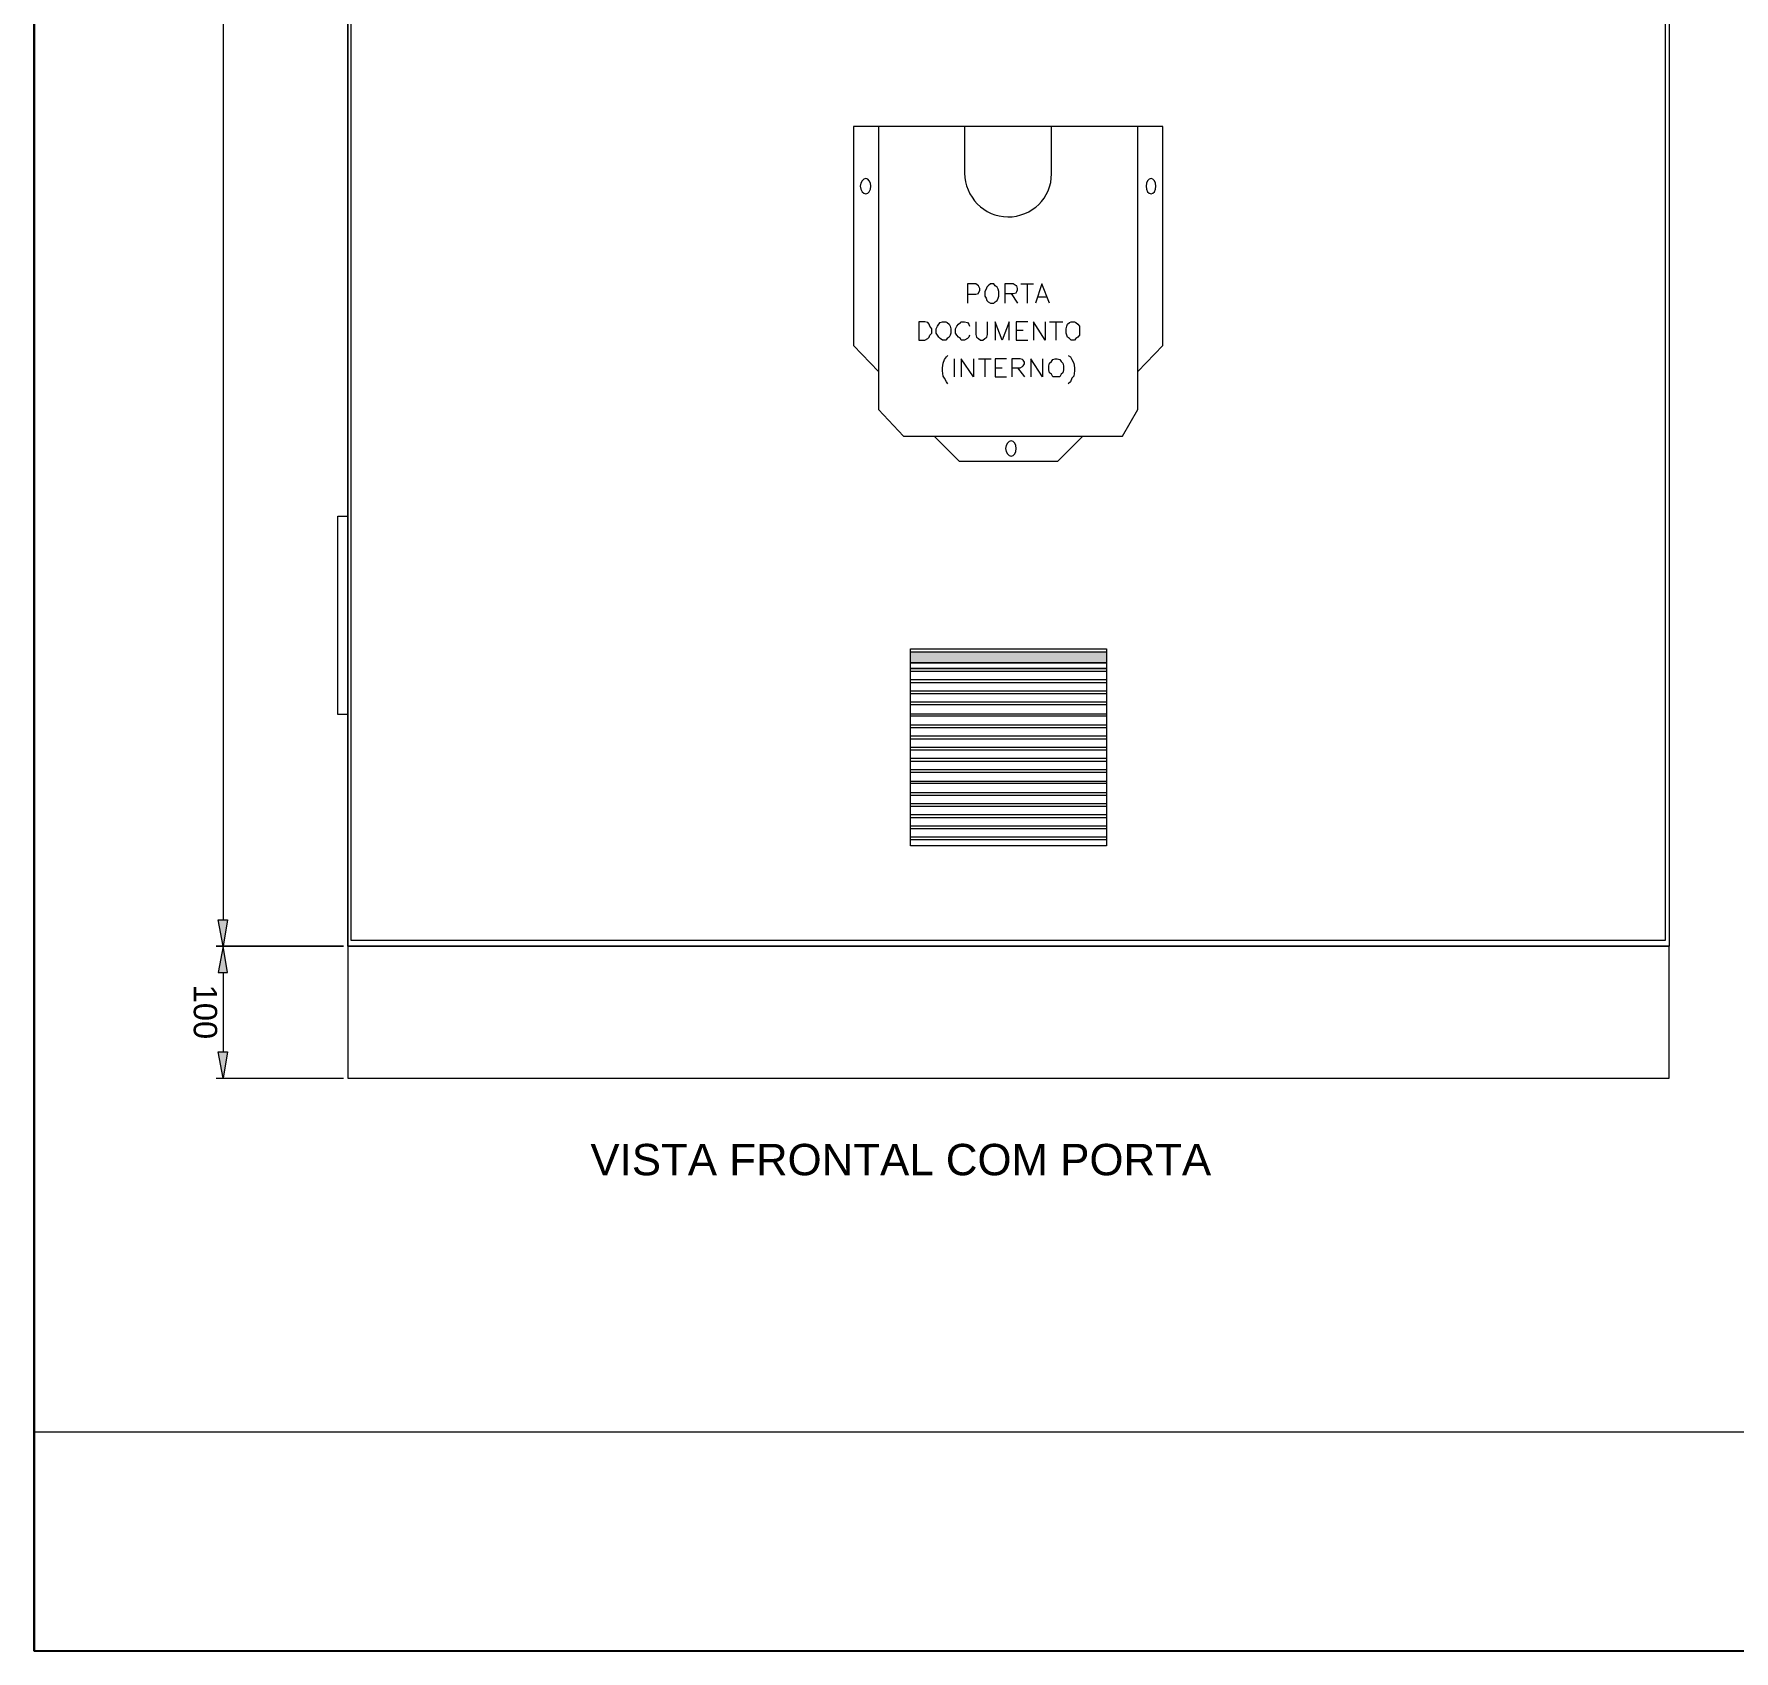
# Model space of a CAD drawing. Header units: millimetres. Extents: x 1004 to 59588, y 686 to 38112.
# Drawn here: x 15597 to 17035, y 921 to 2288 of the extents above; entities that cross this region are included whole.
import ezdxf

# ---------------------------------------------------------------- set-up
doc = ezdxf.new("R2010")
doc.units = ezdxf.units.MM
doc.layers.add('PDF14_Geometry', color=7, linetype='Continuous')
doc.layers.add('PDF14_Text', color=7, linetype='Continuous')
doc.styles.add('PDF Arial', font='arial.ttf')

msp = doc.modelspace()

# ---------------------------------------------------------------- hatches: boundary and pattern name
at = {"layer": 'PDF14_Geometry', "transparency": 33554559}
for points in [[(16338.49, 1765.75), (16338.49, 1756.34), (16504.37, 1756.34), (16504.37, 1765.75)], [(15753.2, 1539.28), (15760.85, 1539.28), (15757.32, 1516.93), (15757.32, 1516.93)], [(15753.2, 1494.58), (15760.85, 1494.58), (15757.32, 1516.93), (15757.32, 1516.93)], [(15753.2, 1427.52), (15760.85, 1427.52), (15757.32, 1405.17), (15757.32, 1405.17)]]:
    msp.add_hatch(color=256, dxfattribs=at).paths.add_polyline_path(points)

# ---------------------------------------------------------------- linework, layer by layer
at = {"layer": 'PDF14_Geometry', "lineweight": 25}
for points in [[(19612.02, 3680.46), (15597.32, 3680.46), (15597.32, 921.05), (19612.02, 921.05)], [(15597.32, 921.05), (15597.32, 3680.46)]]:
    msp.add_lwpolyline(points, close=True, dxfattribs=at)
at = {"layer": 'PDF14_Geometry', "lineweight": 0}
for points in [[(16980.26, 1405.17), (16980.26, 1516.93), (15862.61, 1516.93), (15862.61, 3193.99), (16980.26, 3193.99), (15862.61, 3193.99), (15862.61, 1516.93), (15862.61, 1405.17)], [(16976.73, 1521.64), (15865.55, 1521.64), (15865.55, 3190.46), (16976.73, 3190.46)], [(16409.08, 2076.93), (16406.14, 2076.93), (16404.37, 2075.17), (16403.2, 2073.99), (16402.61, 2072.23), (16401.43, 2070.46), (16401.43, 2066.34), (16402.61, 2064.58), (16403.2, 2062.81), (16404.37, 2061.64), (16406.14, 2060.46), (16409.08, 2060.46), (16410.26, 2061.64), (16412.02, 2062.81), (16412.61, 2064.58), (16413.2, 2066.34), (16413.2, 2070.46), (16412.61, 2072.23), (16412.02, 2073.99), (16410.26, 2075.17)], [(16350.84, 2029.28), (16353.2, 2030.46), (16354.37, 2031.64), (16354.96, 2033.4), (16356.73, 2035.17), (16356.73, 2038.7), (16354.96, 2041.05), (16354.37, 2042.81), (16353.2, 2043.99), (16350.84, 2044.58), (16345.55, 2044.58), (16345.55, 2029.28)], [(16368.49, 2044.58), (16369.67, 2043.99), (16371.43, 2042.81), (16372.02, 2041.05), (16372.61, 2038.7), (16372.61, 2035.17), (16372.02, 2033.4), (16371.43, 2031.64), (16369.67, 2030.46), (16368.49, 2029.28), (16365.55, 2029.28), (16363.79, 2030.46), (16362.61, 2031.64), (16361.43, 2033.4), (16360.26, 2035.17), (16360.26, 2038.7), (16361.43, 2041.05), (16362.61, 2042.81), (16363.79, 2043.99), (16365.55, 2044.58)], [(16477.32, 2044.58), (16478.49, 2043.99), (16480.26, 2042.81), (16481.43, 2041.05), (16481.43, 2038.7), (16481.43, 2035.17), (16481.43, 2033.4), (16480.26, 2031.64), (16478.49, 2030.46), (16477.32, 2029.28), (16474.37, 2029.28), (16473.2, 2030.46), (16471.43, 2031.64), (16470.84, 2033.4), (16470.26, 2035.17), (16470.26, 2038.7), (16470.84, 2041.05), (16471.43, 2042.81), (16473.2, 2043.99), (16474.37, 2044.58)], [(16462.61, 2013.4), (16464.96, 2012.81), (16466.14, 2011.05), (16467.32, 2009.87), (16467.9, 2007.52), (16467.9, 2003.99), (16467.32, 2001.64), (16466.14, 2000.46), (16464.96, 1998.11), (16462.61, 1998.11), (16460.84, 1998.11), (16459.08, 1998.11), (16457.9, 2000.46), (16456.14, 2001.64), (16455.55, 2003.99), (16455.55, 2007.52), (16456.14, 2009.87), (16457.9, 2011.05), (16459.08, 2012.81), (16460.84, 2013.4)], [(15854.38, 1712.81), (15854.38, 1880.46), (15862.61, 1880.46), (15862.61, 1712.81)], [(16338.49, 1768.11), (16504.37, 1768.11), (16504.37, 1601.64), (16338.49, 1601.64)], [(16504.37, 1756.34), (16338.49, 1756.34), (16338.49, 1765.75), (16504.37, 1765.75)], [(16504.37, 1751.64), (16338.49, 1751.64)], [(15757.32, 1516.93), (15753.2, 1539.28), (15760.85, 1539.28)], [(15859.08, 1516.93), (15751.43, 1516.93)], [(15753.2, 1494.58), (15760.85, 1494.58), (15757.32, 1516.93)], [(15757.32, 1405.17), (15753.2, 1427.52), (15760.85, 1427.52)]]:
    msp.add_lwpolyline(points, close=True, dxfattribs=at)
for points in [[(16980.26, 3193.99), (16980.26, 1516.93)], [(15757.32, 3171.64), (15757.32, 1539.28)], [(16530.84, 2002.81), (16552.02, 2024.58), (16552.02, 2209.87), (16290.26, 2209.87), (16290.26, 2024.58), (16311.43, 2002.81)], [(16311.43, 2209.87), (16311.43, 1970.46), (16332.61, 1948.11), (16517.9, 1948.11), (16530.84, 1970.46), (16530.84, 2209.87)], [(16384.37, 2209.87), (16384.37, 2170.46)], [(16457.9, 2169.87), (16457.9, 2170.46), (16457.9, 2209.87)], [(16386.73, 2068.11), (16393.79, 2068.11), (16396.14, 2068.7), (16396.14, 2069.28), (16397.32, 2071.05), (16397.32, 2072.81), (16396.14, 2075.17), (16393.79, 2076.93), (16386.73, 2076.93), (16386.73, 2060.46)], [(16418.49, 2068.7), (16425.55, 2068.7), (16427.9, 2069.28), (16428.49, 2070.46), (16429.08, 2071.64), (16429.08, 2072.81), (16428.49, 2075.17), (16427.9, 2075.17), (16425.55, 2076.93), (16418.49, 2076.93), (16418.49, 2060.46)], [(16432.02, 2076.93), (16442.61, 2076.93)], [(16437.32, 2076.93), (16437.32, 2060.46)], [(16456.14, 2060.46), (16449.67, 2076.93), (16444.37, 2060.46)], [(16423.79, 2068.7), (16429.08, 2060.46)], [(16446.14, 2065.75), (16453.79, 2065.75)], [(16388.49, 2033.4), (16387.9, 2031.64), (16386.73, 2030.46), (16384.37, 2029.28), (16381.43, 2029.28), (16380.84, 2030.46), (16379.08, 2031.64), (16377.9, 2033.4), (16376.73, 2035.17), (16376.73, 2038.7), (16377.9, 2041.05), (16379.08, 2042.81), (16380.84, 2043.99), (16381.43, 2044.58), (16384.37, 2044.58), (16386.73, 2043.99), (16387.9, 2042.81), (16388.49, 2041.05)], [(16393.79, 2044.58), (16393.79, 2033.99), (16394.37, 2031.64), (16396.14, 2030.46), (16397.9, 2029.28), (16399.67, 2029.28), (16401.43, 2030.46), (16403.2, 2031.64), (16403.79, 2033.99), (16403.79, 2044.58)], [(16422.02, 2029.28), (16422.02, 2044.58), (16416.14, 2029.28), (16410.26, 2044.58), (16410.26, 2029.28)], [(16437.9, 2044.58), (16427.9, 2044.58), (16427.9, 2029.28), (16437.9, 2029.28)], [(16452.61, 2044.58), (16452.61, 2029.28), (16442.61, 2044.58), (16442.61, 2029.28)], [(16456.14, 2044.58), (16467.32, 2044.58)], [(16461.43, 2044.58), (16461.43, 2029.28)], [(16427.9, 2037.52), (16433.79, 2037.52)], [(16370.26, 1992.23), (16369.08, 1993.99), (16367.32, 1996.93), (16366.14, 1998.7), (16365.55, 2003.4), (16365.55, 2005.75), (16366.14, 2009.87), (16367.32, 2012.81), (16369.08, 2015.17), (16370.26, 2016.34)], [(16375.55, 2013.4), (16375.55, 1998.11)], [(16392.02, 2013.4), (16392.02, 1998.11), (16381.43, 2013.4), (16381.43, 1998.11)], [(16396.14, 2013.4), (16406.73, 2013.4)], [(16401.43, 2013.4), (16401.43, 1998.11)], [(16419.67, 2013.4), (16410.26, 2013.4), (16410.26, 1998.11), (16419.67, 1998.11)], [(16424.37, 2005.75), (16431.43, 2005.75), (16433.2, 2006.93), (16433.79, 2007.52), (16434.96, 2009.28), (16434.96, 2010.46), (16433.79, 2012.23), (16433.2, 2012.81), (16431.43, 2013.4), (16424.37, 2013.4), (16424.37, 1998.11)], [(16450.26, 2013.4), (16450.26, 1998.11), (16440.26, 2013.4), (16440.26, 1998.11)], [(16472.02, 2016.34), (16473.79, 2015.17), (16474.96, 2012.81), (16476.73, 2009.87), (16477.32, 2005.75), (16477.32, 2003.4), (16476.73, 1998.7), (16474.96, 1996.93), (16473.79, 1993.99), (16472.02, 1992.23)], [(16410.26, 2005.75), (16416.14, 2005.75)], [(16429.08, 2005.75), (16434.96, 1998.11)], [(16358.49, 1948.11), (16379.67, 1926.93), (16463.2, 1926.93), (16484.37, 1948.11)], [(16338.49, 1765.75), (16504.37, 1765.75)], [(16338.49, 1756.34), (16504.37, 1756.34)], [(16338.49, 1749.28), (16504.37, 1749.28)], [(16338.49, 1742.23), (16504.37, 1742.23)], [(16338.49, 1739.87), (16504.37, 1739.87)], [(16338.49, 1732.81), (16504.37, 1732.81)], [(16338.49, 1730.46), (16504.37, 1730.46)], [(16338.49, 1723.4), (16504.37, 1723.4)], [(16338.49, 1721.05), (16504.37, 1721.05)], [(16338.49, 1713.4), (16504.37, 1713.4)], [(16338.49, 1711.64), (16504.37, 1711.64)], [(16338.49, 1703.99), (16504.37, 1703.99)], [(16338.49, 1701.64), (16504.37, 1701.64)], [(16338.49, 1694.58), (16504.37, 1694.58)], [(16338.49, 1692.23), (16504.37, 1692.23)], [(16338.49, 1685.17), (16504.37, 1685.17)], [(16338.49, 1682.81), (16504.37, 1682.81)], [(16338.49, 1675.75), (16504.37, 1675.75)], [(16338.49, 1673.4), (16504.37, 1673.4)], [(16338.49, 1666.34), (16504.37, 1666.34)], [(16338.49, 1663.99), (16504.37, 1663.99)], [(16338.49, 1656.34), (16504.37, 1656.34)], [(16338.49, 1654.58), (16504.37, 1654.58)], [(16338.49, 1646.93), (16504.37, 1646.93)], [(16338.49, 1644.58), (16504.37, 1644.58)], [(16338.49, 1637.52), (16504.37, 1637.52)], [(16338.49, 1635.17), (16504.37, 1635.17)], [(16338.49, 1628.11), (16504.37, 1628.11)], [(16338.49, 1625.75), (16504.37, 1625.75)], [(16338.49, 1618.7), (16504.37, 1618.7)], [(16338.49, 1616.34), (16504.37, 1616.34)], [(16338.49, 1609.28), (16504.37, 1609.28)], [(16338.49, 1606.93), (16504.37, 1606.93)], [(15862.61, 1516.93), (16980.26, 1516.93), (15862.61, 1516.93), (15862.61, 1405.17)], [(15757.32, 1494.58), (15757.32, 1427.52)], [(15751.43, 1405.17), (15859.08, 1405.17)]]:
    msp.add_lwpolyline(points, dxfattribs=at)
at = {"layer": 'PDF14_Geometry', "lineweight": 9}
msp.add_lwpolyline([(15597.32, 1106.34), (19612.61, 1106.34)], dxfattribs=at)
at = {"layer": 'PDF14_Geometry', "color": 7, "lineweight": 13, "true_color": 0xffffff}
msp.add_lwpolyline([(15597.61, 921.05), (15597.32, 921.34)], dxfattribs=at)
at = {"layer": 'PDF14_Geometry', "lineweight": 25}
msp.add_lwpolyline([(15597.32, 921.05), (19612.02, 921.05)], dxfattribs=at)
msp.add_lwpolyline([(15597.32, 921.05), (19612.02, 921.05)], dxfattribs=at)
at = {"layer": 'PDF14_Geometry', "lineweight": 0}
for points in [[(16300.84, 2165.75), (16298.49, 2165.75), (16296.14, 2162.81), (16296.14, 2159.28)], [(16296.14, 2159.28), (16296.14, 2155.75), (16298.49, 2152.81), (16300.84, 2152.81)], [(16304.96, 2159.28), (16304.96, 2162.81), (16303.2, 2165.75), (16300.84, 2165.75)], [(16300.84, 2152.81), (16303.2, 2152.81), (16304.96, 2155.75), (16304.96, 2159.28)], [(16384.37, 2170.46), (16384.37, 2150.46), (16400.84, 2133.4), (16420.84, 2133.4)], [(16420.84, 2133.4), (16441.43, 2133.4), (16457.9, 2149.28), (16457.9, 2169.87)], [(16542.02, 2165.75), (16539.67, 2165.75), (16537.9, 2162.81), (16537.9, 2159.28)], [(16537.9, 2159.28), (16537.9, 2155.75), (16539.67, 2152.81), (16542.02, 2152.81)], [(16546.14, 2159.28), (16546.14, 2162.81), (16544.37, 2165.75), (16542.02, 2165.75)], [(16542.02, 2152.81), (16544.37, 2152.81), (16546.14, 2155.75), (16546.14, 2159.28)], [(16423.79, 1943.99), (16421.43, 1943.99), (16419.08, 1941.05), (16419.08, 1937.52)], [(16427.9, 1937.52), (16427.9, 1941.05), (16426.14, 1943.99), (16423.79, 1943.99)], [(16419.08, 1937.52), (16419.08, 1933.99), (16421.43, 1931.05), (16423.79, 1931.05)], [(16423.79, 1931.05), (16426.14, 1931.05), (16427.9, 1933.99), (16427.9, 1937.52)]]:
    msp.add_open_spline(points, degree=3, dxfattribs=at)

# ---------------------------------------------------------------- texts
at = {"layer": 'PDF14_Text', "insert": (15732.1, 1484.38), "char_height": 19.79, "attachment_point": 7, "rotation": 270, "style": 'PDF Arial'}
msp.add_mtext('100', dxfattribs=at)
at = {"layer": 'PDF14_Text', "insert": (16067.89, 1322.84), "char_height": 26.5274, "attachment_point": 7, "style": 'PDF Arial'}
msp.add_mtext('VISTA FRONTAL COM PORTA', dxfattribs=at)

doc.saveas('drawing.dxf')
